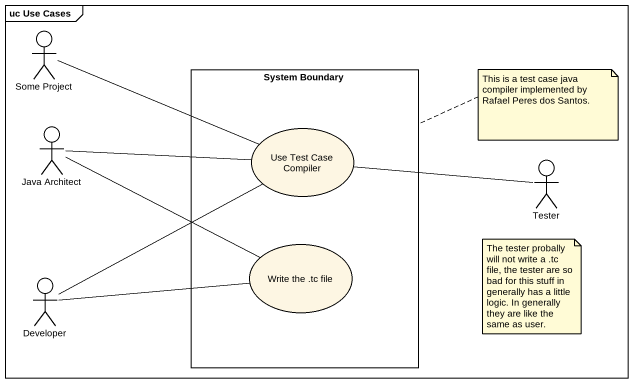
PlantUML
@startuml
mainframe uc Use Cases
actor "Some Project" as Some_Project
rectangle "System Boundary" as System_Boundary {
  usecase "Use Test Case Compiler" as Use_Test_Case_Compiler
  usecase "Write the .tc file" as Write_the_tc_file
}
actor "Java Architect" as Java_Architect
actor Tester
actor Developer
Some_Project -right- Use_Test_Case_Compiler
Java_Architect -right- Use_Test_Case_Compiler
Java_Architect -right- Write_the_tc_file
Tester -left- Use_Test_Case_Compiler
Developer -right- Use_Test_Case_Compiler
Developer -right- Write_the_tc_file
note right of System_Boundary : This is a test case java compiler implemented by Rafael Peres dos Santos.
note as N2
  The tester probally will not write a .tc file, the tester are so bad for this stuff in generally has a little logic. In generally they are like the same as user.
end note
@enduml
